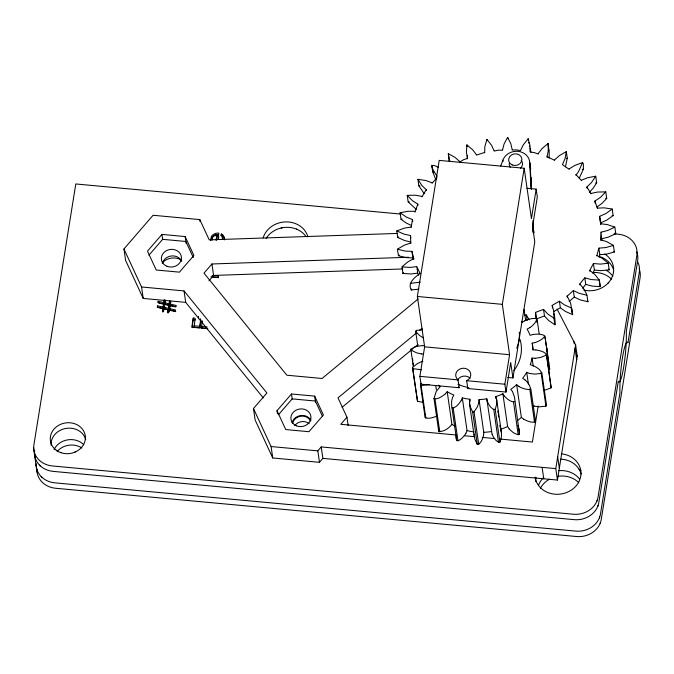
<?xml version="1.0" encoding="UTF-8"?>
<svg xmlns="http://www.w3.org/2000/svg" width="674" height="674" viewBox="0 0 674 674"><rect width="100%" height="100%" fill="white"/><g stroke="black" fill="none" stroke-linecap="round" stroke-linejoin="round"><path stroke-width="1.01" d="M509.19 428.95C510.959 430.779 515.922 435.64 519.494 434.275L514.473 397.096L512.535 391.594M519.494 434.275L519.149 429.591L517.961 425.589M478.919 402.268L479.037 399.598A54.19 47.534 -8.2 0 0 486.763 398.814L487.353 401.443M483.629 435L483.755 432.304L479.037 399.598M456.247 435.025C454.596 446.255 463.442 437.712 465.928 433.264M601.848 240.129L600.955 232.168L600.458 240.129M502.593 149.704L504.085 143.992L507.598 137.361L510.841 143.739L512.147 149.544M543.632 309.551L547.81 314.025L554.062 318.254L553.801 311.076L552.2 305.541M554.028 318.297C555.477 333.655 555.561 316.814 553.691 313.334M554.972 324.834L548.636 320.479L544.575 316.098M467.385 155.281L467.326 158.727M547.077 156.461L548.299 150.622L548.029 143.545L549.217 152.231L549.158 158.104M469.475 402.041L470.182 406.607L472.617 411.814L477.327 444.52C481.009 443.947 482.744 438.597 483.62 435.109M535.931 318.532L535.586 312.509M413.297 366.37L410.938 350.017C412.513 346.537 418.47 346.023 422.295 345.636M535.982 349.941C538.652 350.421 545.62 351.542 546.437 355.072L551.147 387.853L544.247 390.431M546.547 353.901L551.147 387.853M478.911 402.42L477.377 406.877L474.024 411.865L478.734 444.579M566.329 151.667L565.014 158.786L562.588 164.245M222.732 239.489L222.757 239.043A6.293 5.518 -8.2 0 0 222.647 238.023L222.631 237.93A5.24 4.6 -8.2 0 0 222.428 237.307L222.235 236.894A4.069 3.564 -8.2 0 0 221.712 236.178L220.617 235.218L221.578 234.021L222.15 234.409A7.903 6.934 -8.2 0 1 222.883 235.024L223.701 236.043A6.445 5.653 -8.2 0 1 224.248 237.307A6.108 5.358 -8.2 0 1 224.391 238.065L224.341 239.733M474.184 434.755L474.892 439.313L477.327 444.52M546.429 355.147L540.43 357.49L535.207 358.282M613.433 272.574L613.567 271.521M461.252 400.449L462.322 397.887A54.19 47.534 -8.2 0 0 469.845 399.244L469.483 401.931M474.277 434.073L474.21 434.595M397.34 233.431L209.21 239.868L199.816 219.598L153.074 215.267L123.949 248.959L141.565 286.981L184.053 290.924L266.904 392.976L253.475 408.511L255.126 419.961L272.734 457.983L319.476 462.313L322.88 458.379L557.44 480.056L555.789 468.607L575.604 344.852L557.095 309.122M557.44 480.056L577.247 356.302L575.604 344.852M157.463 305.811L157.699 307.47L163.344 308.768L163.1 307.108L157.463 305.811L157.261 307.041L162.906 308.338L162.813 312.079M159.359 303.19L164.06 304.277L163.824 302.618L158.179 301.312L157.986 302.55L163.622 303.848L163.344 308.768M162.906 308.338L162.4 311.455L163.555 311.565L164.035 308.599L168.096 309.534L168.028 313.081M163.1 307.108L163.622 303.848M163.824 302.618L164.237 300.014L165.391 300.124L165.189 304.538L169.25 305.474L169.477 300.916L169.25 305.474M164.06 304.277L164.237 300.014M164.734 307.403L164.464 309.029L164.751 304.109L168.812 305.044L168.534 309.964L165.484 309.265M165.189 304.538L165.484 302.702M168.096 309.534L167.641 312.357L168.795 312.466L169.225 309.796L175.316 311.203L175.51 309.964L169.418 308.566L169.941 305.305L176.032 306.704L176.234 305.474L170.143 304.067L170.632 301.025L170.379 305.726L175.459 306.897M168.534 309.964L168.812 305.044M175.754 311.624L169.663 310.225L169.941 305.305M198.763 327.867L194.146 327.438L195.123 318.221L193.278 318.044L191.837 327.033L207.777 328.516M192.233 327.699L193.278 318.044M194.146 327.438L194.449 325.55M198.451 316.451L198.586 318.726M200.894 320.394L199.681 327.952L200.658 318.735M207.457 328.668L201.526 328.12L202.2 320.79M201.526 328.12L201.829 326.233M202.284 323.402L202.588 321.506M216.059 240.315L217.003 234.426L216.16 234.577A5.999 5.266 -8.2 0 0 215.402 234.805A4.179 3.665 -8.2 0 0 214.189 235.47A4.945 4.339 -8.2 0 0 213.346 236.321L213.026 236.776A4.954 4.347 -8.2 0 0 212.816 237.138A6.192 5.434 -8.2 0 0 212.537 237.812L212.335 238.756A4.962 4.356 -8.2 0 0 212.31 239.388A5.308 4.651 -8.2 0 0 212.386 240.037M216.607 240.011L217.003 234.426M217.82 239.523L218.848 233.145L217.98 233.103A7.97 6.993 -8.2 0 0 216.084 233.28A6.496 5.695 -8.2 0 0 215.175 233.524L212.394 235.192A6.024 5.282 -8.2 0 0 211.265 236.768L210.692 240.011A6.681 5.855 -8.2 0 0 210.735 240.273M218.477 238.596L218.78 236.7M212.158 275.439L218.283 276.003L218.047 277.435L210.911 276.77M507.749 377.457L512.931 377.937L510.715 362.561L505.98 392.066L467.798 388.527L466.669 380.684A7.566 6.639 -8.2 0 0 469.525 370.978A7.566 6.639 -8.2 0 0 458.362 369.942A7.566 6.639 -8.2 0 0 458.067 379.883L459.205 387.735L421.023 384.197L419.885 376.345L424.628 346.84L417.366 296.467L439.221 160.387L524.178 168.256L531.441 218.629L536.175 189.124L526.891 188.257M505.98 392.066L504.851 384.222L509.586 354.709L502.332 304.345L524.178 168.256M512.931 377.937L534.785 241.848L532.57 226.472L537.304 196.968L536.175 189.124M538.189 405.975L532.401 442.051L499.94 439.044M546.959 351.356L547.296 349.301L546.328 347.439M452.532 397.517L453.804 395.048A54.19 47.534 -8.2 0 1 447.207 391.687L451.917 424.401C448.926 428.209 443.273 432.363 438.707 431.217L433.997 398.511L436.272 391.375L440.206 386.632A54.19 47.534 -8.2 0 1 438.547 385.132M438.707 431.217L439.119 429.203M466.888 145.036L466.383 152.181L467.394 157.901M210.979 240.104L211.501 238.428A6.024 5.282 -8.2 0 1 212.63 236.852L215.41 235.184M530.05 151.515L530.008 145.592L528.18 138.777L523.369 144.708L520.699 150.083M599.22 256.954L599.818 254.637L598.874 248.091L596.768 255.876M583.339 169.174C583.928 153.049 579.96 172.873 576.059 174.507M565.461 166.832L567.272 158.163L566.303 151.608L559.353 155.635L554.626 159.856M500.681 166.04L502.998 159.915A13.766 12.073 -8.2 0 1 517.935 151.347A13.766 12.073 -8.2 0 1 529.713 162.392L531.053 188.998M502.897 160.193L503.074 161.415M596.945 501.043L597.307 500.074M597.728 506.469L598.091 505.5M599.371 517.918L599.742 516.95M600.155 523.344L600.517 522.384M492.096 434.25C493.09 436.626 496.35 442.86 499.973 442.102C501.254 439.044 501.97 434.427 501.304 432.034M499.948 442.178L495.205 409.531L496.628 404.324L496.713 399.884L501.481 432.961M465.978 433.138L467.031 430.602L462.322 397.887M486.906 139.467L484.808 146.789L484.69 152.846M452.473 397.635L451.631 401.055L451.631 405.394L456.711 440.611M417.779 345.914L415.715 331.6L416.262 330.428L422.278 329.822M533.235 365.628C535.434 366.715 541.904 369.883 541.222 373.489L545.94 406.195L539.478 406.81L534.297 406.152M541.77 372.318L546.479 405.023L545.94 406.195M461.21 400.558C459.643 402.926 455.809 408.436 451.993 407.896M538.24 153.537L542.014 148.634L548.004 143.562M540.438 488.187L540.506 488.052A23.051 20.22 -8.2 0 1 549.344 479.281M592.842 273.096L594.367 270.03L593.423 263.492L589.733 270.426L589.851 271.243M595.732 176.243L591.502 182.561L587.012 186.892M437.089 416.035C433.508 417.349 428.125 419.616 425.092 417.273L420.382 384.559L421.174 383.194M425.092 417.273L425.606 416.38M524.928 320.698C527.607 319.375 533.176 317.757 536.647 318.709C536.799 322.071 532.174 326.056 529.874 327.648M579.219 178.265L583.347 169.241L582.26 169.494M411.191 289.904L411.789 289.045M424.275 193.716L418.849 185.881L417.922 179.318L421.798 185.401L426.263 189.723L422 196.808M582.639 288.295L585.748 284.352L584.805 277.806L579.716 284.049L579.834 284.866M596.844 207.078L601.848 203.489L606.735 198.451L605.774 191.888L600.433 197.356L594.948 201.012M445.312 393.869L447.207 391.687M161.945 234.417L147.496 251.141L156.233 270.013L179.427 272.161L193.885 255.438L185.139 236.566L161.945 234.417L162.695 239.624M148.895 255.252L162.653 239.329L185.847 241.477L193.278 257.51M408.469 257.257L211.931 263.981L203.995 273.155L286.846 375.216L322.054 378.476L418.2 298.902M208.948 280.78L213.582 275.43L402.766 268.951M277.022 410.693L291.471 393.978L314.665 396.127L323.402 414.99L308.953 431.714L285.759 429.565L277.022 410.693L277.469 413.819M278.413 414.805L292.179 398.882L315.373 401.03L322.366 416.128M319.476 462.313L317.825 450.872L321.228 446.929L555.789 468.607M416.38 332.998L338.003 397.862L346.95 417.172L340.791 424.3L455.969 434.966M607.99 283.232L608.757 282.389M445.228 393.953C442.97 395.756 437.586 400.011 433.997 398.511M525.139 379.968C527.211 381.821 531.171 386.269 530.194 389.42C526.664 389.917 521.55 388.131 518.988 386.514M523.732 419.245C526.234 420.509 532.359 423.693 535.535 421.452L530.826 388.746M528.222 138.743L528.483 140.377M402.959 273.45L403.667 272.658M437.013 177.717L432.093 183.227M423.601 402.42L417.518 401.333L412.471 367.423L417.425 363.589L422.194 361.416M533.134 334.456C536.142 333.992 542.073 333.748 544.853 335.896C543.455 339.073 538.147 341.575 535.308 342.502M545.013 336.495L549.723 369.2L548.282 370.489M569.235 168.837L574.754 165.459L582.37 162.636M589.379 192.309L593.213 188.13L596.675 182.789L595.715 176.226L587.652 177.742L581.578 180.143M419.616 330.319L422.034 328.314M342.08 407.307L413.179 348.458M414.796 347.118L418.032 344.448M600.677 222.808L606.651 220.187L613.155 215.646L612.228 209.058L605.842 213.574L599.767 216.261M569.193 301.43L574.273 297.074L573.33 290.528L567.087 296.257M548.265 150.605L548.973 150.091M399.269 255.101L398.427 255.673L397.416 249.169L404.383 245.159L410.618 243.044M524.852 320.74L522.308 322.315A54.19 47.534 -8.2 0 0 521.432 321.329M514.776 401.569C511.229 402.909 506.326 398.166 504.464 396.219M601.073 232.168L607.628 230.516L614.823 227.121L615.766 233.693L608.428 237.113L602.017 238.706M420.096 273.433C415.479 276.82 407.054 282.735 411.258 289.93M553.531 311.7L560.355 307.732L559.412 301.194L552.124 305.406L552.242 306.223M529.781 327.699L527.11 329.097A54.19 47.534 -8.2 0 1 530.067 335.307L532.991 334.489M566.253 158.643L567.247 158.146M410.828 241.991L404.653 240.551L397.736 237.484L396.792 230.912L404.442 228.107L410.98 227.054M397.736 237.459L398.755 237.004M74.384 452.355L75.227 452.01M591.123 193.413L597.594 192.039L605.749 191.888M613.399 245.471L605.581 247.602L599.051 248.108M413.693 258.69L407.981 261.798L401.99 266.837L402.909 273.442M416.633 266.609L410.095 267.426L402.151 266.921M417.577 273.147L411.039 273.973L403.086 273.467M429.212 384.525L421.115 385.604L420.424 384.627M411.477 225.537L406.304 223.035L401.038 219.32L400.103 212.748L408.166 211.257L414.763 211.307M401.047 219.294L402.142 219.016M495.205 409.531C491.489 409.927 488.448 403.996 487.386 401.561M420.273 282.153L410.365 283.383M484.631 152.434L476.425 155.113M524.751 315.238L526.318 314.893L527.144 320.622M597.619 208.123L604.216 207.845L612.203 209.05M281.109 228.014L282.288 227.761M535.838 349.941L532.805 349.932A54.19 47.534 -8.2 0 0 532.207 343.142L535.207 342.527M422.91 361.264L422.328 361.39M541.222 373.489L534.768 374.104L529.612 373.455M418.883 289.18L411.418 289.93M216.657 236.178L217.239 236.085M608.967 269.886L601.014 270.662L594.51 270.072M595.53 182.898L596.659 182.764M411.78 251.368L405.234 251.082L397.517 249.237M412.724 257.906L406.178 257.628L398.46 255.775M417.712 204.096L412.48 200.717L407.222 195.367L415.26 195.199L421.831 196.361M407.231 195.342L408.166 201.914L416.212 209.319M408.233 201.88L409.303 201.796M600.778 223.751L607.274 224.577L614.806 227.104M421.553 369.79L413.036 368.686L412.471 367.423M421.646 353.976L423.592 353.985M599.203 280.098L591.149 279.542L584.906 277.857M421.52 353.976L416.473 352.797L410.938 350.017M474.024 411.865L472.617 411.814M218.637 234.779L218.224 234.763A7.97 6.993 -8.2 0 0 216.657 234.881M605.597 198.375L606.718 198.426M410.356 235.487L404.004 234.114L396.809 230.955M424.334 345.787L422.43 345.652M533.117 365.594L530.253 364.752A54.19 47.534 -8.2 0 0 532.072 358.054L535.08 358.273M417.922 179.318L425.926 180.556L431.941 182.764M418.866 185.856L419.986 185.957M599.995 254.654L606.524 254.14L614.418 251.983L613.357 245.328M400.609 214.054L75.8 183.96L33.911 444.84A21.846 19.167 -8.2 0 0 52.429 465.961L573.406 514.228A21.854 19.167 -8.2 0 0 598.049 497.109L636.871 255.345A21.846 19.167 -8.2 0 0 618.361 234.223L614.208 233.844M212.47 277.107L218.519 277.663L218.283 276.003M417.366 296.467L502.332 304.345M123.949 248.959L125.6 260.408L143.208 298.43L185.704 302.365L263.256 397.896M164.481 301.682L165.636 301.784M169.713 302.575L170.867 302.685M193.522 319.712L195.359 319.88M424.628 346.84L509.586 354.709M193.91 325.778L199.445 326.292M201.29 326.46L207.213 327.008M419.885 376.345L458.067 379.883M466.669 380.684L504.851 384.222M464.344 435.741L474.816 436.71M482.146 437.392L494.708 438.555M253.475 408.511L271.091 446.542L317.825 450.872M534.533 422.421L529.899 389.724M600.517 239.733L606.667 241.637L613.34 245.319M586.742 295.178L579.143 293.308L573.422 290.595M612.085 215.36L613.172 215.604M412.32 219.53L406.447 217.121L400.095 212.782M164.953 302.879L169.014 303.806M164.229 307.369L168.289 308.304M437.089 176.31C434.149 171.685 426.499 160.766 438.462 167.438M431.79 165.256L432.708 171.819L433.795 172.081M549.007 367.903L549.723 369.2M593.567 263.526L600.391 264.115L608.192 263.231M596.819 255.505L602.413 258.412L608.125 263.163M453.223 408.309L458.017 441.04M572.529 314.606L565.427 311.447L560.439 307.833M571.889 310.925L572.597 314.632L571.678 308.102L564.483 304.909L559.504 301.295M525.054 379.909L522.653 378.316A54.19 47.534 -8.2 0 0 526.714 372.368L529.486 373.413M533.126 405.714L534.204 406.119M518.213 434.932L513.571 402.26M614.764 233.238L615.741 233.651M601.545 257.342L602.615 257.805M296.375 229.067L297.436 229.522M423.567 338.028L419.54 335.458L415.715 331.6M449.507 161.448L448.294 153.68L455.001 157.371L459.685 161.507M448.673 156.115L449.238 160.218L449.853 160.471M585.908 284.428L592.092 286.088L600.222 286.644L599.279 280.098M589.834 270.476L594.653 274.284L599.296 280.072L600.239 286.618L599.557 285.616M550.355 386.059L551.256 386.606M613.534 251.368L614.427 251.95M56.287 450.249L56.995 450.746M467.048 145.045L472.744 149.847L476.324 154.616M435.008 399.235L439.785 431.992M574.358 297.133L580.23 299.896L587.913 301.733M512.442 391.476L510.757 389.302A54.19 47.534 -8.2 0 0 516.655 384.686L518.879 386.429M516.655 384.686L521.373 417.391L523.597 419.135M579.8 284.116L583.086 287.798L585.976 292.861L586.97 295.187L587.896 301.758L587.391 300.444M608.445 269.094L609.119 269.752M39.555 465.136L40.314 465.869M41.207 476.585L41.956 477.318M487.058 139.585L487.083 140.689M487.075 139.602L491.557 145.264L494.025 150.58M545.822 404.248L546.479 405.023M567.095 295.928L570.625 303.249L572.639 314.531M529.216 319.838L526.36 315.019M537.06 319.291L539.166 333.672M496.022 398.679L495.727 396.641A54.19 47.534 -8.2 0 0 502.888 393.801L504.371 396.085M502.888 393.801L507.606 426.507L509.097 428.807M579.084 469.264L579.623 470.199M435.825 179.638L432.708 171.819M576.439 354.726L577.247 356.302M418.714 275.27L417.72 273.105L416.776 266.567L420.256 273.787M534.836 419.675L535.535 421.452M501.254 431.866L500.445 429.346A54.19 47.534 -8.2 0 0 507.606 426.507M496.561 399.202L495.727 396.641M529.452 146.039L529.638 146.603M571.24 308.743L571.527 309.636M412.783 368.552L417.518 401.333M496.586 399.311L496.704 399.851M530.126 148.213L530.927 151.995M486.763 398.814L492.062 434.123M413.162 259.271L411.932 251.343L413.861 259.06M600.795 224.231L600.18 220.39M580.811 470.806L580.634 469.761M600.222 220.019L599.59 216.303L600.728 224.164M608.243 263.281L609.178 269.853M597.56 208.552L594.839 201.054L595.134 203.101M591.081 193.868L586.869 186.993L587.046 188.215M581.51 180.624L575.958 174.608L576.076 175.425M569.21 169.317L562.571 164.768M554.618 160.345L547.01 156.612L547.128 157.43M575.04 348.332L576.691 359.781M573.97 341.71L574.273 343.791M567.146 296.67L567.264 297.487M538.256 154.043L534.137 152.56L530.076 152.054M528.745 142.425L528.896 143.242M552.36 307.041L552.478 307.858M529.73 162.687L530.657 168.972A13.766 12.073 -8.2 0 0 529.646 164.919M532.78 223.423L533.749 232.783M520.724 150.622L516.419 149.847L512.206 150.049M544.98 337.337L545.274 339.384M545.569 341.423L546.159 345.518M546.454 347.557L547.339 353.69M547.633 355.737L548.223 359.823M548.518 361.871L548.813 363.909M549.099 365.957L549.394 368.004M557.651 456.61L559.302 468.059M507.598 137.361L507.808 138.591M532.207 343.142L533.092 349.275M502.652 150.218L498.313 150.159L494.109 151.086M532.072 358.054L533.252 366.235M524.077 309.501L525.552 319.72M542.123 467.394L543.775 478.843M526.714 372.368L528.483 384.635M466.93 144.961L467.133 146.603M467.486 158.407L463.544 159.721L459.803 161.996M497.791 410.946L498.086 412.993M498.381 415.032L498.676 417.08M499.855 425.26L500.15 427.299M493.831 409.868L498.541 442.574M448.32 153.664L448.53 155.315M469.845 399.244L470.14 401.291M469.542 403.861L474.252 436.567M426.356 189.782L426.474 190.599M417.998 205.368L417.821 204.138L414.99 212.142M412.758 221.603L412.463 219.556L411.157 227.467M435.766 385.688L436.356 389.774M410.828 237.939L410.474 235.487L410.795 243.432M416.262 330.428L416.557 332.476M421.115 385.604L425.833 418.31M411.056 348.77L411.351 350.817M412.53 358.989L412.825 361.037M413.12 363.084L413.415 365.123M346.95 417.172L348.155 425.505M314.665 396.127L315.567 402.37M321.228 446.929L322.88 458.379M291.471 393.978L292.221 399.177M271.091 446.542L272.734 457.983M221.578 234.021L222.1 235.866A7.785 6.824 -8.2 0 1 223.119 236.684L223.465 237.046A6.445 5.653 -8.2 0 1 224.484 238.967A6.108 5.358 -8.2 0 1 224.636 239.725M211.931 263.981L213.582 275.43M199.816 219.598L200.119 221.679M185.139 236.566L186.117 243.348M184.053 290.924L185.704 302.365M170.143 304.067L170.379 305.726M169.418 308.566L169.663 310.225M169.225 309.796L169.46 311.455M158.179 301.312L158.424 302.98M141.565 286.981L143.208 298.43M33.852 449.861L37.07 472.162M536.841 320.757L536.959 322.551M449.305 161.406L449.238 160.218M532.991 227.467L533.016 227.972A27.769 24.357 -8.2 0 1 532.797 232.117M531.078 177.321L531.382 183.395M533.774 230.971L533.875 233.002M531.373 189.226L530.185 165.703A13.766 12.073 -8.2 0 0 529.579 162.628M532.949 220.609L533.488 231.233A27.769 24.357 -8.2 0 1 533.471 233.474M36.91 470.157L36.96 471.16M36.135 464.731L36.177 465.734M34.484 453.282L34.534 454.284M33.7 447.856L33.751 448.859M34.694 450.266A21.846 19.167 -8.2 0 0 53.204 471.387L574.181 519.654A21.854 19.167 -8.2 0 0 598.832 502.534L618.302 381.282A29.631 3.758 -84.7 0 0 623.77 366.555A29.631 3.758 -84.7 0 0 626.306 331.448L637.655 260.771A21.846 19.167 -8.2 0 0 636.694 251.874M36.927 469.155A21.846 19.167 -8.2 0 0 55.639 488.262L576.615 536.529A21.854 19.167 -8.2 0 0 601.267 519.41L640.089 277.646A21.846 19.167 -8.2 0 0 639.129 268.749M51.089 445.261A17.608 15.443 -8.2 0 1 66.044 428.403A17.608 15.443 -8.2 0 1 85.741 439.616M57.223 451.403A17.608 15.443 -8.2 0 1 81.883 447.966M162.207 262.986A13.893 12.191 -8.2 0 1 181.677 260.274M266.129 238.411A23.076 20.237 -8.2 0 1 305.996 236.549M294.782 425.631A9.31 8.164 -8.2 0 1 309.105 423.634M535.779 481.556A23.076 20.237 -8.2 0 1 535.956 477.31M560.785 459.146A23.076 20.237 -8.2 0 1 581.182 474.159M558.392 476.257A23.051 20.22 -8.2 0 1 578.798 482.702M593.491 272.498A23.076 20.237 -8.2 0 1 611.512 279.179M599.329 256.583A23.068 20.237 -8.2 0 1 613.559 269.608M36.143 463.729A21.846 19.167 -8.2 0 0 54.855 482.837L575.832 531.104A21.854 19.167 -8.2 0 0 600.483 513.984L619.954 392.723A29.631 3.758 -84.7 0 1 622.49 357.624A29.631 3.758 -84.7 0 1 627.957 342.898L639.306 272.22A21.846 19.167 -8.2 0 0 637.949 262.397M54.105 449.533A17.608 15.443 -8.2 0 1 83.745 444.705M263.138 237.981A23.076 20.237 -8.2 0 1 285.7 221.898A23.076 20.237 -8.2 0 1 307.9 236.928M292.668 423.441A9.31 8.164 -8.2 0 1 300.747 416.203A9.31 8.164 -8.2 0 1 310.478 420.955M538.391 485.625A23.076 20.237 -8.2 0 1 543.05 478.102M558.83 470.679A23.076 20.237 -8.2 0 1 579.497 478.928M561.198 453.804A23.076 20.237 -8.2 0 1 580.946 474.336A23.076 20.237 -8.2 0 1 558.729 494.244A23.076 20.237 -8.2 0 1 535.114 477.175M604.848 254.039A23.076 20.237 -8.2 0 1 611.04 279.196A23.076 20.237 -8.2 0 1 583.878 290.073M606.305 270.308A23.076 20.237 -8.2 0 1 612.826 276.273M216.143 236.304A5.999 5.266 -8.2 0 1 216.405 236.237M222.075 237.973A4.069 3.564 -8.2 0 1 222.471 238.554L222.664 238.967A5.24 4.6 -8.2 0 1 222.867 239.599M468.893 387.895A7.566 6.639 -8.2 0 1 467.798 388.527M459.205 387.735A7.566 6.639 -8.2 0 1 458.337 386.918M457.368 380.456A7.566 6.639 -8.2 0 1 470.14 378.232M519.283 332.147A43.01 37.727 -8.2 0 1 516.722 348.214M520.025 339.477A43.01 37.727 -8.2 0 1 513.874 370.7M467.958 387.424A43.01 37.727 -8.2 0 1 457.983 384.298M292.044 422.741A10.068 8.838 -8.2 0 1 300.773 415.529A10.068 8.838 -8.2 0 1 311 420.306M162.518 263.189A10.068 8.838 -8.2 0 1 171.609 255.926A10.068 8.838 -8.2 0 1 181.744 261.327M521.373 417.391A54.19 47.534 -8.2 0 1 517.396 420.652M491.472 431.529A54.19 47.534 -8.2 0 1 483.755 432.304M474.083 431.899A54.19 47.534 -8.2 0 1 467.031 430.602M455.144 426.187A54.19 47.534 -8.2 0 1 451.917 424.401M521.196 160.395A6.656 5.839 -8.2 0 1 520.404 168.222M510.201 167.278A6.656 5.839 -8.2 0 1 509.317 163.47M543.547 309.417L535.544 312.357L536.487 318.903L544.491 315.954L543.547 309.417M60.938 452.675A17.608 15.443 -8.2 0 0 85.269 435.775A17.608 15.443 -8.2 0 0 57.282 426.17A17.608 15.443 -8.2 0 0 60.938 452.675M296.543 425.867A10.068 8.838 -8.2 0 0 310.941 416.776A10.068 8.838 -8.2 0 0 295.279 410.609A10.068 8.838 -8.2 0 0 296.543 425.867M167.017 266.306A10.068 8.838 -8.2 0 0 181.416 257.224A10.068 8.838 -8.2 0 0 165.753 251.057A10.068 8.838 -8.2 0 0 167.017 266.306M512.173 164.936A6.656 5.839 -8.2 0 0 521.887 159.19A6.656 5.839 -8.2 0 0 511.692 154.826A6.656 5.839 -8.2 0 0 512.173 164.936"/></g></svg>
